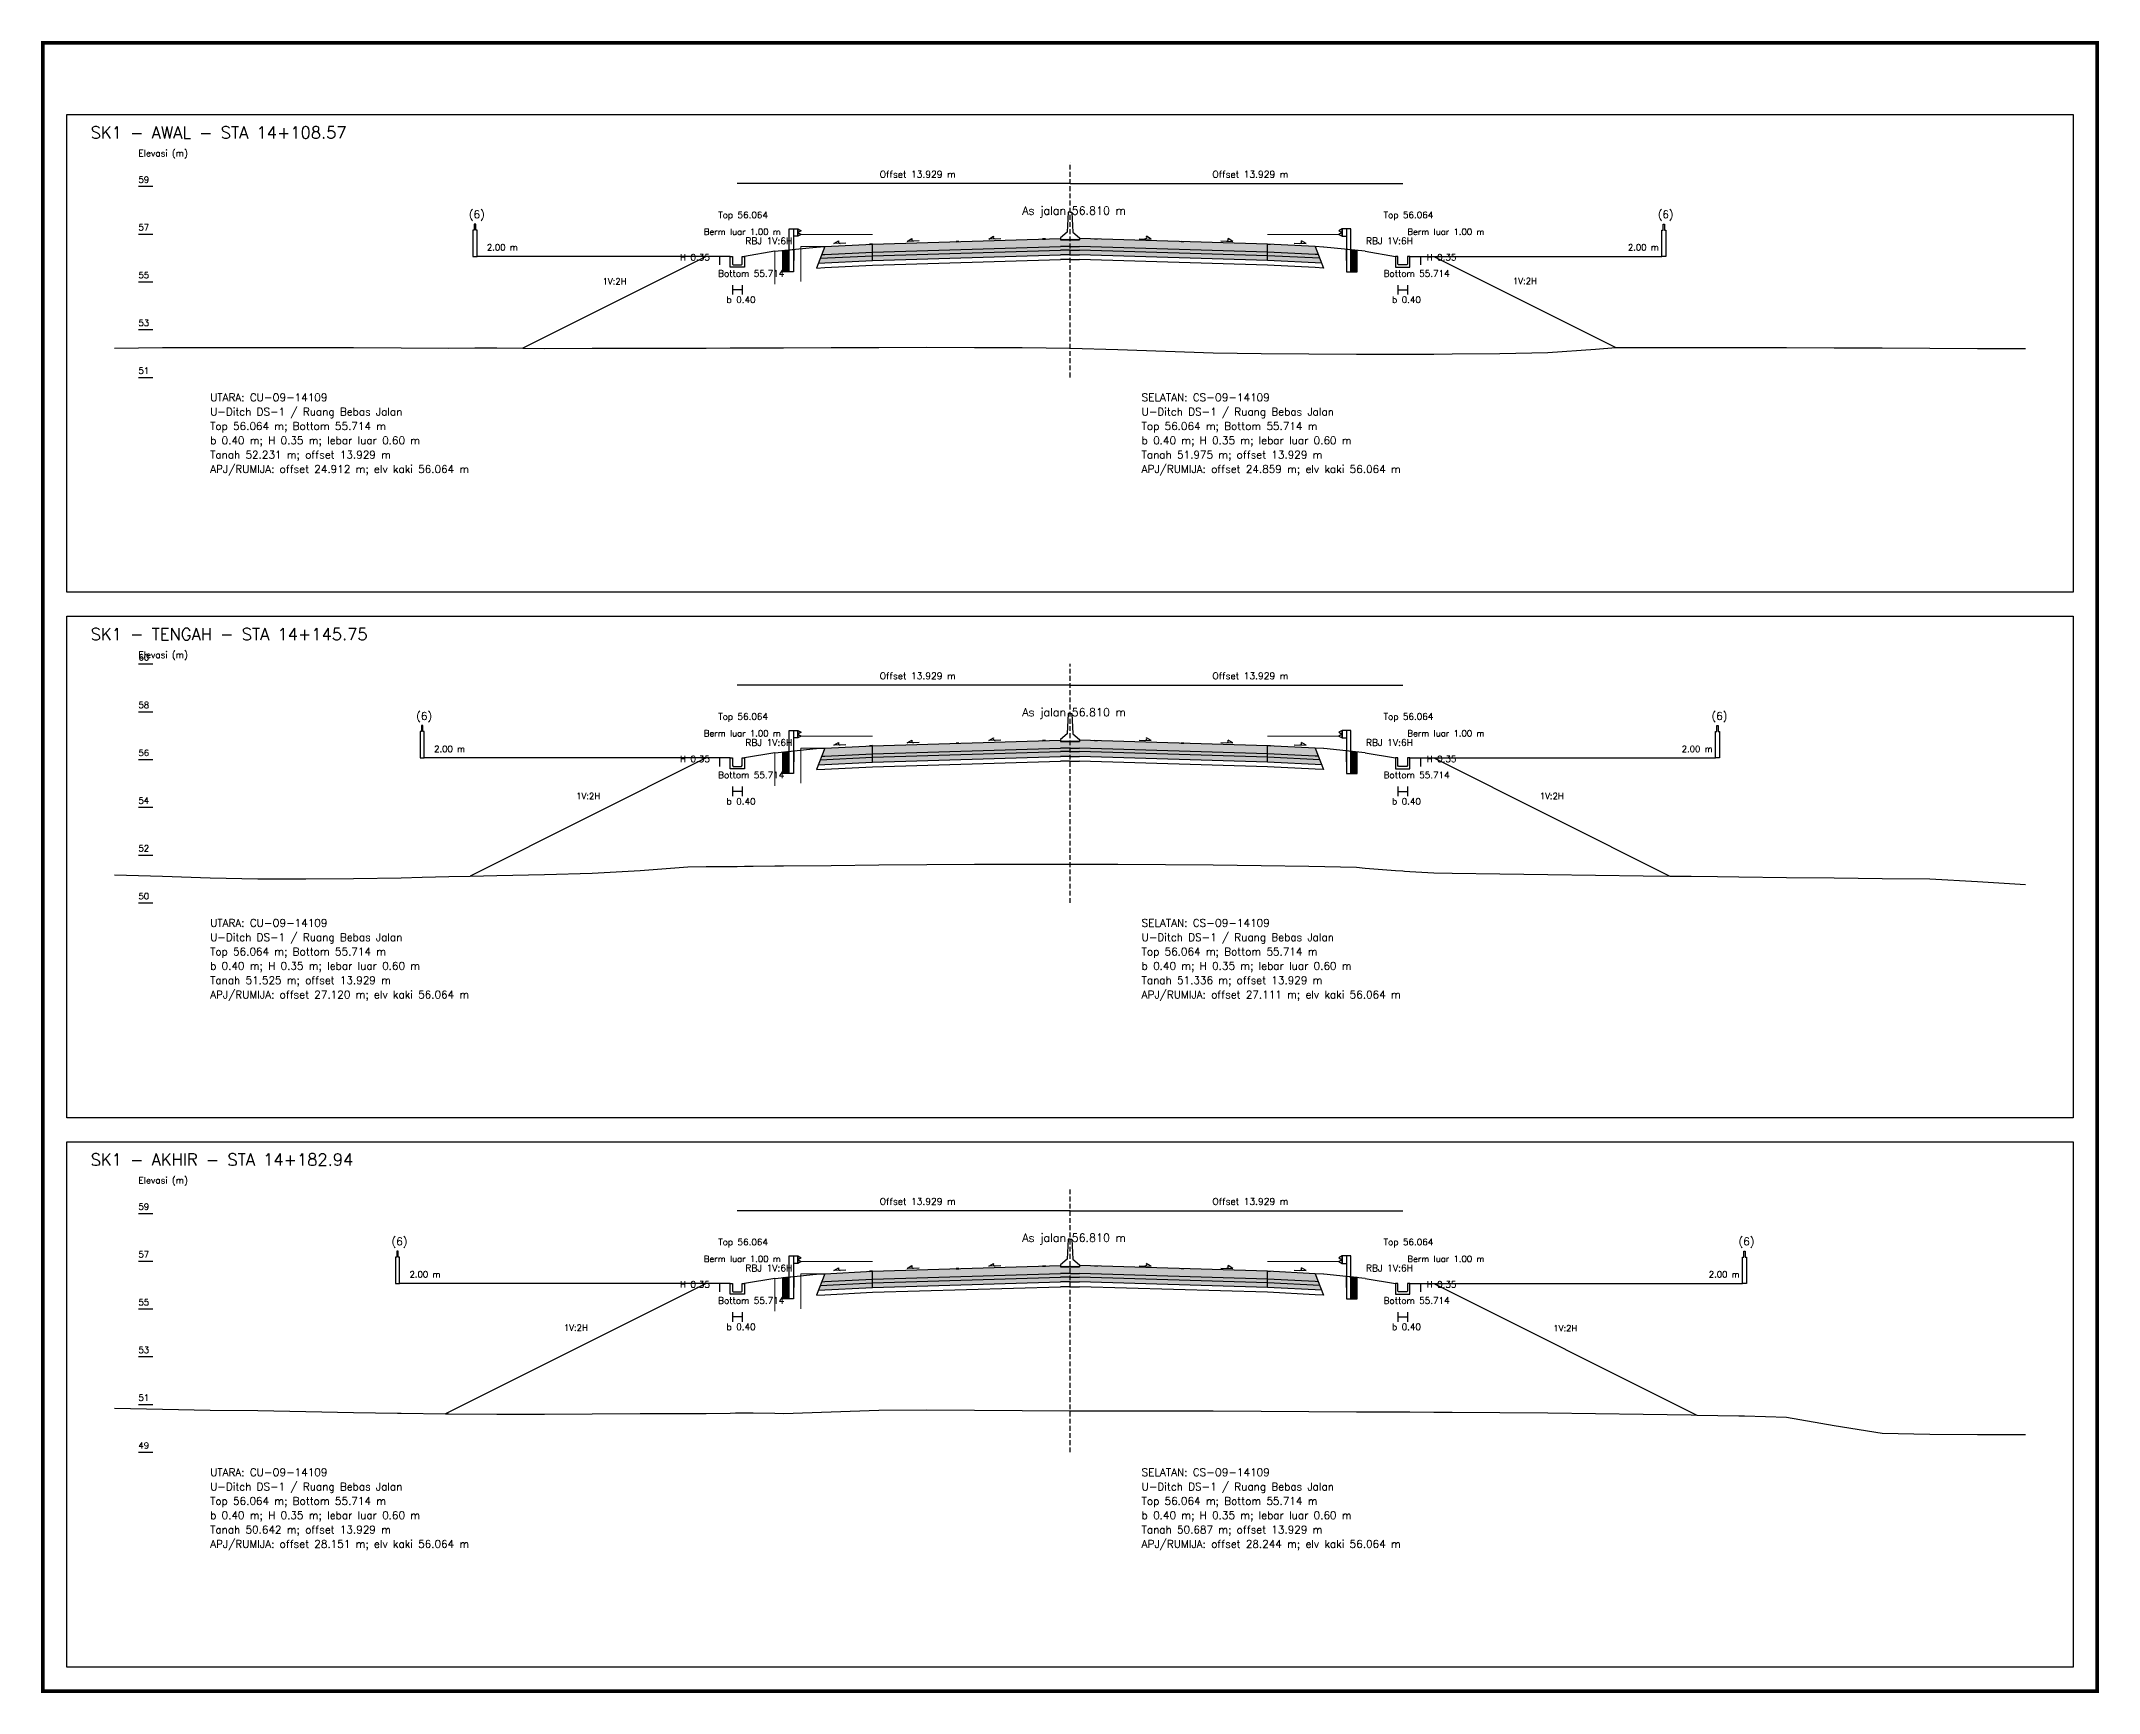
# Model space of a CAD drawing. Header units: metres. Extents: x -24715 to -24517, y 27498 to 30841.
# Drawn here: x -24713.7 to -24627.5, y 28202.2 to 28271.3 of the extents above; entities that cross this region are included whole.
import ezdxf

# ---------------------------------------------------------------- set-up
doc = ezdxf.new("R2010")
doc.units = ezdxf.units.M
doc.linetypes.add('PS_DASH', pattern=[0.3, 0.2, -0.1])
for name, color, linetype, lineweight in [('Dimensi', 230, 'Continuous', 20), ('GRS-ARSIR (HATCH)', 8, 'Continuous', 9), ('Guardrail', 20, 'Continuous', 30), ('HATCH - Beton ramping', 210, 'Continuous', 9), ('HATCH - LFA', 30, 'Continuous', 9), ('HATCH - Pavement', 50, 'Continuous', 9), ('Marka', 20, 'Continuous', 30), ('POT_ALL_GROUP', 2, 'Continuous', 70)]:
    doc.layers.add(name, color=color, linetype=linetype, lineweight=lineweight)
for name, color, linetype in [('POT_ALL_APJ', 2, 'Continuous'), ('POT_ALL_BORDER', 8, 'Continuous'), ('POT_ALL_CHANNEL1', 200, 'Continuous'), ('POT_ALL_DIM', 7, 'Continuous'), ('POT_ALL_GROUND', 1, 'Continuous'), ('POT_ALL_GUIDE', 8, 'Continuous'), ('POT_ALL_ROAD', 4, 'Continuous')]:
    doc.layers.add(name, color=color, linetype=linetype)
doc.styles.get("Standard").update_dxf_attribs({"font": 'simplex.shx'})

# ---------------------------------------------------------------- blocks, each defined once
blk = doc.blocks.new('JALAN_ASLI_TIPIKAL_2OKT_METER')
at = {"layer": 'Guardrail', "lineweight": 9}
h = blk.add_hatch(dxfattribs=at)
h.set_pattern_fill('JIS_LC_20', color=256, scale=0.002)
h.set_pattern_definition([(45, (-29.65569, -21.99233), (-0.02828427, 0.02828427), []), (45, (-29.65489, -21.99233), (-0.02828427, 0.02828427), [])])
h.paths.add_polyline_path([(-12.025, -1.394), (-11.753, -1.394), (-11.753, -0.471), (-12.018, -0.498)])
h = blk.add_hatch(dxfattribs=at)
h.set_pattern_fill('JIS_LC_20', color=256, scale=0.002)
h.set_pattern_definition([(45, (-29.40569, -21.99233), (-0.02828427, 0.02828427), []), (45, (-29.40489, -21.99233), (-0.02828427, 0.02828427), [])])
h.paths.add_polyline_path([(12.018, -0.498), (11.753, -0.471), (11.753, -1.394), (12.025, -1.394)])
at = {"layer": 'HATCH - Beton ramping'}
h = blk.add_hatch(dxfattribs=at)
h.set_pattern_fill('AR-CONC', color=256, scale=0.0005)
h.set_pattern_definition([(50, (-28.949556, -21.99233), (0.09109233, -0.00796954), [0.009525, -0.104775]), (355, (-28.94956, -21.99233), (-0.0176217, 0.09552842), [0.00762, -0.0838203]), (100.45144, (-28.941965, -21.992995), (0.07347062, 0.08755888), [0.008095, -0.08904512]), (46.1842, (-28.94956, -21.96693), (0.13553952, -0.02102116), [0.0142875, -0.1571625]), (96.63556, (-28.93826, -21.96868), (0.11870207, 0.12371306), [0.0121425, -0.1335678]), (351.18415, (-28.94956, -21.96693), (0.11870207, 0.12371306), [0.01143, -0.12572987]), (21, (-28.936856, -21.97328), (0.0758072, -0.0511326), [0.009525, -0.104775]), (326, (-28.93686, -21.97328), (0.03090101, 0.09209398), [0.00762, -0.08382]), (71.45144, (-28.93054, -21.97754), (0.1067082, 0.04096138), [0.008095, -0.08904497]), (37.5, (-28.949556, -21.99233), (0.001544302, 0.04227752), [0, -0.082804, 0, -0.08509, 0, -0.0841375]), (7.5, (-28.949556, -21.99233), (0.03340983, 0.05009029), [0, -0.048514, 0, -0.080899, 0, -0.0320675]), (327.5, (-28.977877, -21.99233), (0.067795298, -0.002864372), [0, -0.03175, 0, -0.09906, 0, -0.131445]), (317.5, (-28.990577, -21.99233), (0.07406459, 0.01271325), [0, -0.041275, 0, -0.065786, 0, -0.093345])])
h.paths.add_polyline_path([(-8.27, -0.566), (-10.401, -0.666), (-10.461, -0.826), (-8.27, -0.716)])
h.paths.add_polyline_path([(-0.4, -0.48), (0, -0.48), (0, -0.33), (-0.4, -0.33), (-8.27, -0.566), (-8.27, -0.716)])
h = blk.add_hatch(dxfattribs=at)
h.set_pattern_fill('AR-CONC', color=256, scale=0.0005)
h.set_pattern_definition([(50, (-28.699556, -21.99233), (0.09109233, -0.00796954), [0.009525, -0.104775]), (355, (-28.69956, -21.99233), (-0.01762171, 0.09552842), [0.00762, -0.0838203]), (100.45144, (-28.691965, -21.992995), (0.07347062, 0.08755888), [0.008095, -0.08904512]), (46.1842, (-28.69956, -21.96693), (0.13553952, -0.02102116), [0.0142875, -0.1571625]), (96.63556, (-28.68826, -21.96868), (0.11870207, 0.12371306), [0.0121425, -0.1335678]), (351.18415, (-28.69956, -21.96693), (0.11870207, 0.12371306), [0.01143, -0.12572987]), (21, (-28.686856, -21.97328), (0.0758072, -0.0511326), [0.009525, -0.104775]), (326, (-28.68686, -21.97328), (0.03090101, 0.09209398), [0.00762, -0.08382]), (71.45144, (-28.68054, -21.97754), (0.10670821, 0.04096138), [0.008095, -0.08904497]), (37.5, (-28.699556, -21.99233), (0.001544302, 0.04227752), [0, -0.082804, 0, -0.08509, 0, -0.0841375]), (7.5, (-28.699556, -21.99233), (0.03340983, 0.050090287), [0, -0.048514, 0, -0.080899, 0, -0.0320675]), (327.5, (-28.727877, -21.99233), (0.067795298, -0.002864372), [0, -0.03175, 0, -0.09906, 0, -0.131445]), (317.5, (-28.740577, -21.99233), (0.07406459, 0.012713246), [0, -0.041275, 0, -0.065786, 0, -0.093345])])
h.paths.add_polyline_path([(8.27, -0.566), (10.401, -0.666), (10.461, -0.826), (8.27, -0.716)])
h.paths.add_polyline_path([(0.4, -0.48), (0, -0.48), (0, -0.33), (0.4, -0.33), (8.27, -0.566), (8.27, -0.716)])
at = {"layer": 'HATCH - LFA'}
h = blk.add_hatch(dxfattribs=at)
h.set_pattern_fill('GRAVEL', color=256, scale=0.0075)
h.set_pattern_definition([(228.012788, (-28.812396, -21.801831), (-1.524, -1.7145), [0.0256291, -2.5372863]), (184.96974, (-28.829541, -21.820881), (2.2859999991, 0.1905000109), [0.04398035, -4.3540537]), (132.510447, (-28.873356, -21.824691), (1.9050000008, -2.0954999993), [0.0310111, -3.0701042]), (267.27369, (-28.947651, -21.872316), (0.1905000004, 3.81), [0.0400503, -3.9649828]), (292.833654, (-28.949556, -21.912321), (-0.9525, 2.286), [0.0392725, -3.8879856]), (357.27369, (-28.934316, -21.948516), (-3.81, 0.1905000004), [0.0400503, -3.9649828]), (37.69424, (-28.894311, -21.950421), (-2.4764999999, -1.9050000001), [0.0529645, -5.24348365]), (72.255328, (-28.852401, -21.918036), (1.3335000004, 4.1909999999), [0.050004, -4.95039425]), (121.429566, (-28.837161, -21.870411), (-1.5240000002, 2.4764999999), [0.040186, -3.9784159]), (175.23636, (-28.858116, -21.836121), (2.0955, -0.1905), [0.0458785, -2.2480453]), (222.397438, (-28.903836, -21.832311), (-2.2859999999, -2.0955000001), [0.05933084, -5.8737579]), (138.814075, (-28.759056, -21.874221), (-1.3335, 1.143), [0.0202503, -2.0047924]), (171.469234, (-28.774296, -21.860886), (2.4765, -0.3809999996), [0.03852615, -3.8140979]), (225, (-28.8124, -21.85517), (0, -0.1905), [0.0269407, -0.242467]), (203.19859, (-28.82573, -21.832311), (0.9525, 0.381), [0.0145081, -1.4362967]), (291.80141, (-28.839066, -21.838026), (-0.1905, 0.5715), [0.0205174, -1.0053565]), (30.96376, (-28.831446, -21.857076), (0.5715, 0.381), [0.033324, -1.0774724]), (161.56505, (-28.80287, -21.83993), (0.381, -0.1905), [0.0240965, -0.5783174]), (16.38954, (-28.949556, -21.838026), (1.905, 0.5715), [0.0337566, -3.341912]), (70.346176, (-28.917171, -21.828501), (-0.762, -2.0955), [0.0283199, -2.8036662]), (293.19859, (-28.80287, -21.801831), (-0.381, 0.9525), [0.029016, -1.4217888]), (343.61046, (-28.791441, -21.828501), (-1.905, 0.5715), [0.0337566, -3.341912]), (339.443955, (-28.949556, -21.956136), (-0.9525, 0.381), [0.0325526, -1.5950801]), (294.77514, (-28.919076, -21.967566), (-0.952500001, 2.0954999995), [0.0272754, -2.7002695]), (66.80141, (-28.800966, -21.992331), (0.381, 0.9525), [0.029016, -1.4217888]), (17.354025, (-28.789536, -21.965661), (-2.4765, -0.762), [0.0319337, -3.1614282]), (69.443955, (-28.89431, -21.992331), (-0.381, -0.9525), [0.0162763, -1.6113564]), (101.30993, (-28.812396, -21.99233), (-0.1905, 0.762), [0.0097136, -0.9616496]), (165.96376, (-28.8143, -21.982806), (0.5715, -0.1905), [0.0392725, -0.7461791]), (186.009006, (-28.852401, -21.973281), (1.905, 0.1905), [0.036395, -3.6031024]), (303.69007, (-28.831446, -21.87422), (-0.1905, 0.381), [0.0274743, -0.6593832]), (353.157227, (-28.816206, -21.897081), (3.2385, -0.3809999998), [0.0479668, -4.7487007]), (60.945396, (-28.76858, -21.902796), (-0.762, -1.3335), [0.0196131, -1.9417044]), (90, (-28.75906, -21.88565), (-0.1905, 0.1905), [0.01143, -0.17907]), (120.256437, (-28.856211, -21.967566), (0.762, -1.3335), [0.026465, -2.6200456]), (48.012787, (-28.869546, -21.944706), (1.524, 1.7145), [0.0512582, -2.5116572]), (0, (-28.83526, -21.9066), (0.1905, 0.1905), [0.04953, -0.14097]), (325.304846, (-28.785726, -21.906606), (1.9050000007, -1.333499999), [0.0301207, -2.9819488]), (254.0546, (-28.76096, -21.92375), (-0.1905, -0.762), [0.0277372, -1.3591238]), (207.645975, (-28.768581, -21.950421), (-3.6195000001, -1.9049999997), [0.0451609, -4.4709348]), (175.426079, (-28.808586, -21.971376), (-2.4765, 0.1905), [0.0477772, -4.7299385])])
h.paths.add_polyline_path([(-8.27, -0.716), (-10.461, -0.826), (-10.54, -1.03), (-8.27, -0.916)])
h.paths.add_polyline_path([(-0.4, -0.68), (0, -0.68), (0, -0.48), (-0.4, -0.48), (-8.27, -0.716), (-8.27, -0.916)])
h = blk.add_hatch(dxfattribs=at)
h.set_pattern_fill('GRAVEL', color=256, scale=0.0075)
h.set_pattern_definition([(228.012788, (-28.562396, -21.801831), (-1.524, -1.7145), [0.0256291, -2.5372863]), (184.96974, (-28.579541, -21.820881), (2.2859999991, 0.1905000109), [0.04398035, -4.3540537]), (132.510447, (-28.623356, -21.824691), (1.9050000008, -2.0954999993), [0.0310111, -3.0701042]), (267.27369, (-28.697651, -21.872316), (0.1905000004, 3.81), [0.04005034, -3.9649828]), (292.833654, (-28.699556, -21.912321), (-0.9525, 2.286), [0.0392725, -3.8879856]), (357.27369, (-28.684316, -21.948516), (-3.81, 0.1905000004), [0.04005034, -3.9649828]), (37.69424, (-28.644311, -21.950421), (-2.4764999999, -1.9050000001), [0.0529645, -5.24348365]), (72.255328, (-28.602401, -21.918036), (1.3335000004, 4.1909999999), [0.050004, -4.95039425]), (121.429566, (-28.587161, -21.870411), (-1.5240000002, 2.4764999999), [0.040186, -3.9784159]), (175.23636, (-28.608116, -21.836121), (2.0955, -0.1905000003), [0.0458785, -2.2480453]), (222.397438, (-28.653836, -21.832311), (-2.2859999999, -2.0955000001), [0.05933084, -5.87375794]), (138.814075, (-28.509056, -21.874221), (-1.3335, 1.143), [0.02025034, -2.0047924]), (171.469234, (-28.524296, -21.860886), (2.4765, -0.3809999996), [0.03852615, -3.8140979]), (225, (-28.5624, -21.85517), (0, -0.1905), [0.0269407, -0.242467]), (203.19859, (-28.57573, -21.832311), (0.9525, 0.381), [0.0145081, -1.4362967]), (291.80141, (-28.589066, -21.838026), (-0.1905, 0.5715), [0.0205174, -1.0053565]), (30.96376, (-28.581446, -21.857076), (0.5715, 0.381), [0.033324, -1.0774724]), (161.56505, (-28.55287, -21.83993), (0.381, -0.1905), [0.0240965, -0.57831736]), (16.38954, (-28.699556, -21.838026), (1.905, 0.5715), [0.0337566, -3.341912]), (70.346176, (-28.667171, -21.828501), (-0.762, -2.0955), [0.0283199, -2.8036662]), (293.19859, (-28.55287, -21.801831), (-0.381, 0.9525), [0.029016, -1.4217888]), (343.61046, (-28.541441, -21.828501), (-1.905, 0.5714999999), [0.0337566, -3.341912]), (339.443955, (-28.699556, -21.956136), (-0.9525, 0.381), [0.03255264, -1.5950801]), (294.77514, (-28.669076, -21.967566), (-0.952500001, 2.0954999995), [0.0272754, -2.7002695]), (66.80141, (-28.550966, -21.992331), (0.381, 0.9525), [0.029016, -1.4217888]), (17.354025, (-28.539536, -21.965661), (-2.4765, -0.7620000002), [0.0319337, -3.1614282]), (69.443955, (-28.64431, -21.992331), (-0.381, -0.9525), [0.0162763, -1.6113564]), (101.30993, (-28.562396, -21.99233), (-0.1905, 0.762), [0.0097136, -0.9616496]), (165.96376, (-28.5643, -21.982806), (0.5715, -0.1905), [0.0392725, -0.7461791]), (186.009006, (-28.602401, -21.973281), (1.905, 0.1905), [0.036395, -3.6031024]), (303.69007, (-28.581446, -21.87422), (-0.1905, 0.381), [0.0274743, -0.6593832]), (353.157227, (-28.566206, -21.897081), (3.2385, -0.3809999998), [0.04796676, -4.7487007]), (60.945396, (-28.51858, -21.902796), (-0.762, -1.3335), [0.0196131, -1.9417044]), (90, (-28.50906, -21.88565), (-0.1905, 0.1905), [0.01143, -0.17907]), (120.256437, (-28.606211, -21.967566), (0.762, -1.3335), [0.026465, -2.62004556]), (48.012787, (-28.619546, -21.944706), (1.524, 1.7145), [0.0512582, -2.5116572]), (0, (-28.58526, -21.9066), (0.1905, 0.1905), [0.04953, -0.14097]), (325.304846, (-28.535726, -21.906606), (1.9050000007, -1.333499999), [0.0301207, -2.98194875]), (254.054604, (-28.51096, -21.92375), (-0.1905, -0.762), [0.0277372, -1.35912375]), (207.645975, (-28.518581, -21.950421), (-3.6195000001, -1.9049999997), [0.0451609, -4.4709348]), (175.426079, (-28.558586, -21.971376), (-2.4765, 0.1905), [0.0477772, -4.7299385])])
h.paths.add_polyline_path([(8.27, -0.716), (10.461, -0.826), (10.54, -1.03), (8.27, -0.916)])
h.paths.add_polyline_path([(0.4, -0.68), (0, -0.68), (0, -0.48), (0.4, -0.48), (8.27, -0.716), (8.27, -0.916)])
at = {"layer": 'HATCH - Pavement'}
h = blk.add_hatch(dxfattribs=at)
h.set_pattern_fill('AR-CONC', color=256, scale=0.001)
h.set_pattern_definition([(50, (-89.43046, -52.62889), (0.18218467, -0.01593909), [0.01905, -0.20955]), (355, (-89.43046, -52.6289), (-0.03524342, 0.19105685), [0.01524, -0.1676406]), (100.45144, (-89.41528, -52.63022), (0.14694125, 0.17511775), [0.01619, -0.17809024]), (46.1842, (-89.43046, -52.5781), (0.27107904, -0.04204233), [0.028575, -0.314325]), (96.63556, (-89.40787, -52.5816), (0.23740413, 0.2474261), [0.024285, -0.2671356]), (351.18415, (-89.43046, -52.5781), (0.2374041, 0.2474261), [0.02286, -0.2514597]), (21, (-89.40506, -52.59079), (0.1516144, -0.1022652), [0.01905, -0.20955]), (326, (-89.40506, -52.5908), (0.06180203, 0.18418797), [0.01524, -0.16764]), (71.45144, (-89.39243, -52.59931), (0.21341642, 0.08192277), [0.01619, -0.17808994]), (37.5, (-89.43046, -52.62889), (0.003088603, 0.08455504), [0, -0.165608, 0, -0.17018, 0, -0.168275]), (7.5, (-89.43046, -52.62889), (0.06681966, 0.100180575), [0, -0.097028, 0, -0.161798, 0, -0.064135]), (327.5, (-89.4871, -52.62889), (0.135590595, -0.005728744), [0, -0.0635, 0, -0.19812, 0, -0.26289]), (317.5, (-89.5125, -52.62889), (0.14812918, 0.02542649), [0, -0.08255, 0, -0.131572, 0, -0.18669])])
h.paths.add_polyline_path([(-8.27, -0.236), (-10.27, -0.336), (-10.401, -0.673), (-10.27, -0.666), (-8.27, -0.566)])
h.paths.add_polyline_path([(-0.4, -0.33), (0, -0.33), (0, 0), (-0.4, 0), (-8.27, -0.236), (-8.27, -0.566)])
h = blk.add_hatch(dxfattribs=at)
h.set_pattern_fill('AR-CONC', color=256, scale=0.001)
h.set_pattern_definition([(50, (-89.18046, -52.62889), (0.18218467, -0.01593909), [0.01905, -0.20955]), (355, (-89.18046, -52.6289), (-0.03524342, 0.19105685), [0.01524, -0.16764058]), (100.45144, (-89.16528, -52.63022), (0.14694125, 0.17511775), [0.01619, -0.17809024]), (46.1842, (-89.18046, -52.5781), (0.27107904, -0.04204233), [0.028575, -0.314325]), (96.63556, (-89.15787, -52.5816), (0.23740413, 0.2474261), [0.024285, -0.2671356]), (351.18415, (-89.18046, -52.5781), (0.2374041, 0.2474261), [0.02286, -0.2514597]), (21, (-89.15506, -52.59079), (0.1516144, -0.1022652), [0.01905, -0.20955]), (326, (-89.15506, -52.5908), (0.06180203, 0.18418797), [0.01524, -0.16764]), (71.45144, (-89.14243, -52.59931), (0.21341642, 0.08192277), [0.01619, -0.17808994]), (37.5, (-89.18046, -52.62889), (0.003088603, 0.08455504), [0, -0.165608, 0, -0.17018, 0, -0.168275]), (7.5, (-89.18046, -52.62889), (0.06681966, 0.100180575), [0, -0.097028, 0, -0.161798, 0, -0.064135]), (327.5, (-89.2371, -52.62889), (0.135590595, -0.005728744), [0, -0.0635, 0, -0.19812, 0, -0.26289]), (317.5, (-89.2625, -52.62889), (0.14812918, 0.02542649), [0, -0.08255, 0, -0.131572, 0, -0.18669])])
h.paths.add_polyline_path([(8.27, -0.236), (10.27, -0.336), (10.401, -0.673), (10.27, -0.666), (8.27, -0.566)])
h.paths.add_polyline_path([(0.4, -0.33), (0, -0.33), (0, 0), (0.4, 0), (8.27, -0.236), (8.27, -0.566)])
at = {"layer": 'Marka'}
h = blk.add_hatch(color=256, dxfattribs=at)
h.dxf.hatch_style = 1
h.paths.add_polyline_path([(-8.27, -0.23), (-8.39, -0.236), (-8.39, -0.242), (-8.27, -0.236)])
h.paths.add_polyline_path([(-4.65, -0.122), (-4.77, -0.125), (-4.77, -0.131), (-4.65, -0.128)])
h.paths.add_polyline_path([(-1.03, -0.019), (-1.03, -0.013), (-1.15, -0.017), (-1.15, -0.023)])
h = blk.add_hatch(color=256, dxfattribs=at)
h.dxf.hatch_style = 1
h.paths.add_polyline_path([(8.27, -0.23), (8.39, -0.236), (8.39, -0.242), (8.27, -0.236)])
h.paths.add_polyline_path([(4.65, -0.122), (4.77, -0.125), (4.77, -0.131), (4.65, -0.128)])
h.paths.add_polyline_path([(1.03, -0.019), (1.03, -0.013), (1.15, -0.017), (1.15, -0.023)])
for p, q in [((-8.27, -0.236), (-0.4, 0)), ((8.27, -0.236), (0.4, 0)), ((-12.353, -0.533), (-10.622, -0.354)), ((-10.27, -0.336), (-10.62, -1.234)), ((-10.62, -0.354), (-10.27, -0.336)), ((-10.461, -0.826), (-8.27, -0.716)), ((-10.401, -0.673), (-10.27, -0.666)), ((-10.27, -0.336), (-8.27, -0.236)), ((-10.27, -0.666), (-8.27, -0.566)), ((-8.27, -0.916), (-8.27, -0.236)), ((-8.27, -0.566), (-0.4, -0.33)), ((-8.27, -0.716), (-0.4, -0.48)), ((-8.27, -0.916), (-0.4, -0.68)), ((0, -0.05), (-0.4, -0.05)), ((0, -0.33), (-0.4, -0.33)), ((0, -0.48), (-0.4, -0.48)), ((0, -0.68), (-0.4, -0.68)), ((0, -0.05), (0.4, -0.05)), ((0, -0.33), (0.4, -0.33)), ((0, -0.48), (0.4, -0.48)), ((0, -0.68), (0.4, -0.68)), ((8.27, -0.566), (0.4, -0.33)), ((8.27, -0.716), (0.4, -0.48)), ((8.27, -0.916), (0.4, -0.68)), ((8.27, -0.916), (8.27, -0.236)), ((10.27, -0.336), (8.27, -0.236)), ((10.27, -0.666), (8.27, -0.566)), ((10.461, -0.826), (8.27, -0.716)), ((10.27, -0.336), (10.62, -1.234)), ((10.62, -0.354), (10.27, -0.336)), ((10.401, -0.673), (10.27, -0.666)), ((12.353, -0.533), (10.622, -0.354)), ((-10.62, -1.234), (-10.27, -1.216)), ((-10.54, -1.03), (-8.27, -0.916)), ((-10.27, -1.216), (-8.27, -1.116)), ((-8.27, -1.116), (-0.4, -0.88)), ((0, -0.88), (-0.4, -0.88)), ((0, -0.88), (0.4, -0.88)), ((8.27, -1.116), (0.4, -0.88)), ((10.54, -1.03), (8.27, -0.916)), ((10.27, -1.216), (8.27, -1.116)), ((10.62, -1.234), (10.27, -1.216))]:
    blk.add_line(p, q)
for points in [[(0, 1.11), (-0.075, 1.11), (-0.125, 0.27), (-0.4, 0.03), (-0.4, -0.05), (0, -0.05)], [(0, 1.11), (0.075, 1.11), (0.125, 0.27), (0.4, 0.03), (0.4, -0.05), (0, -0.05)], [(-6.818, -0.116), (-6.616, 0)], [(-3.401, -0.02), (-3.199, 0.096)], [(3.401, -0.02), (3.199, 0.096)], [(6.818, -0.116), (6.616, 0)], [(-9.887, -0.208), (-9.686, -0.092)], [(-9.387, -0.193), (-9.887, -0.208)], [(-6.318, -0.101), (-6.818, -0.116)], [(-2.901, -0.005), (-3.401, -0.02)], [(2.901, -0.005), (3.401, -0.02)], [(6.318, -0.101), (6.818, -0.116)], [(9.387, -0.193), (9.887, -0.208)], [(9.887, -0.208), (9.686, -0.092)]]:
    blk.add_lwpolyline(points)
for centre, start, end in [((-6.556, -0.037), 148.28164, 271.71836), ((-3.139, 0.059), 148.28164, 271.71836), ((3.139, 0.059), 268.28164, 31.71836), ((6.556, -0.037), 268.28164, 31.71836), ((-9.625, -0.129), 148.28164, 271.71836), ((9.625, -0.129), 268.28164, 31.71836)]:
    blk.add_arc(centre, 0.0711, start, end)
at = {"layer": 'Dimensi'}
for p, q in [((-8.27, 0.168), (-11.27, 0.168)), ((8.27, 0.168), (11.27, 0.168))]:
    blk.add_line(p, q, dxfattribs=at)
at = {"layer": 'GRS-ARSIR (HATCH)'}
for p, q in [((-12.353, -0.533), (-12.353, -1.909)), ((-11.27, -0.336), (-11.27, -1.803)), ((-10.27, -0.336), (-11.27, -0.336))]:
    blk.add_line(p, q, dxfattribs=at)
at = {"layer": 'Guardrail'}
for points in [[(-11.753, -1.394), (-11.753, 0.406), (-11.575, 0.406), (-11.575, -1.394), (-11.753, -1.394)], [(-11.575, 0.406), (-11.397, 0.406), (-11.397, 0.094), (-11.575, 0.094)], [(-11.397, 0.25), (-11.397, 0.406), (-11.262, 0.328), (-11.397, 0.25)], [(-11.397, 0.094), (-11.397, 0.25), (-11.262, 0.172), (-11.397, 0.094)], [(11.397, 0.25), (11.397, 0.406), (11.262, 0.328), (11.397, 0.25)], [(11.397, 0.094), (11.397, 0.25), (11.262, 0.172), (11.397, 0.094)], [(11.575, 0.406), (11.397, 0.406), (11.397, 0.094), (11.575, 0.094)], [(11.753, -1.394), (11.753, 0.406), (11.575, 0.406), (11.575, -1.394), (11.753, -1.394)], [(-11.575, -1.394), (-12.025, -1.394), (-12.018, -0.498), (-11.568, -0.453), (-11.575, -1.394)], [(11.575, -1.394), (12.025, -1.394), (12.018, -0.498), (11.568, -0.453), (11.575, -1.394)]]:
    blk.add_lwpolyline(points, dxfattribs=at)
at = {"layer": 'Marka'}
for points in [[(-8.39, -0.242), (-8.27, -0.236), (-8.27, -0.23), (-8.39, -0.236), (-8.39, -0.242)], [(8.39, -0.242), (8.27, -0.236), (8.27, -0.23), (8.39, -0.236), (8.39, -0.242)]]:
    blk.add_lwpolyline(points, dxfattribs=at)
for points in [[(-4.65, -0.122), (-4.77, -0.125), (-4.77, -0.131), (-4.65, -0.128)], [(-1.03, -0.013), (-1.15, -0.017), (-1.15, -0.023), (-1.03, -0.019)], [(1.03, -0.013), (1.15, -0.017), (1.15, -0.023), (1.03, -0.019)], [(4.65, -0.122), (4.77, -0.125), (4.77, -0.131), (4.65, -0.128)]]:
    blk.add_lwpolyline(points, close=True, dxfattribs=at)

msp = doc.modelspace()

# ---------------------------------------------------------------- linework, layer by layer
at = {"layer": 'POT_ALL_APJ', "linetype": 'Continuous'}
for points in [[(-24695.58274, 28263.43228), (-24695.58274, 28262.32787), (-24695.41274, 28262.32787), (-24695.41274, 28263.43228), (-24695.46774, 28263.43228), (-24695.46774, 28263.68228), (-24695.49774, 28263.68228), (-24695.52774, 28263.68228), (-24695.52774, 28263.43228), (-24695.58274, 28263.43228)], [(-24645.6415, 28263.43228), (-24645.6415, 28262.32787), (-24645.8115, 28262.32787), (-24645.8115, 28263.43228), (-24645.7565, 28263.43228), (-24645.7565, 28263.68228), (-24645.7265, 28263.68228), (-24645.6965, 28263.68228), (-24645.6965, 28263.43228), (-24645.6415, 28263.43228)], [(-24685.81476, 28262.32787), (-24695.41274, 28262.32787)], [(-24655.357, 28262.32787), (-24645.8115, 28262.32787)], [(-24697.79099, 28242.43228), (-24697.79099, 28241.32787), (-24697.62099, 28241.32787), (-24697.62099, 28242.43228), (-24697.67599, 28242.43228), (-24697.67599, 28242.68228), (-24697.70599, 28242.68228), (-24697.73599, 28242.68228), (-24697.73599, 28242.43228), (-24697.79099, 28242.43228)], [(-24643.38955, 28242.43228), (-24643.38955, 28241.32787), (-24643.55955, 28241.32787), (-24643.55955, 28242.43228), (-24643.50455, 28242.43228), (-24643.50455, 28242.68228), (-24643.47455, 28242.68228), (-24643.44455, 28242.68228), (-24643.44455, 28242.43228), (-24643.38955, 28242.43228)], [(-24685.81476, 28241.32787), (-24697.62099, 28241.32787)], [(-24655.357, 28241.32787), (-24643.55955, 28241.32787)], [(-24698.822, 28220.43228), (-24698.822, 28219.32787), (-24698.652, 28219.32787), (-24698.652, 28220.43228), (-24698.707, 28220.43228), (-24698.707, 28220.68228), (-24698.737, 28220.68228), (-24698.767, 28220.68228), (-24698.767, 28220.43228), (-24698.822, 28220.43228)], [(-24642.25723, 28220.43228), (-24642.25723, 28219.32787), (-24642.42723, 28219.32787), (-24642.42723, 28220.43228), (-24642.37223, 28220.43228), (-24642.37223, 28220.68228), (-24642.34223, 28220.68228), (-24642.31223, 28220.68228), (-24642.31223, 28220.43228), (-24642.25723, 28220.43228)], [(-24685.81476, 28219.32787), (-24698.652, 28219.32787)], [(-24655.357, 28219.32787), (-24642.42723, 28219.32787)]]:
    msp.add_lwpolyline(points, dxfattribs=at)
at = {"layer": 'POT_ALL_BORDER', "linetype": 'Continuous'}
for points in [[(-24712.58588, 28268.26387), (-24628.58588, 28268.26387), (-24628.58588, 28248.26387), (-24712.58588, 28248.26387), (-24712.58588, 28268.26387)], [(-24712.58588, 28247.26387), (-24628.58588, 28247.26387), (-24628.58588, 28226.26387), (-24712.58588, 28226.26387), (-24712.58588, 28247.26387)], [(-24712.58588, 28225.26387), (-24628.58588, 28225.26387), (-24628.58588, 28203.26387), (-24712.58588, 28203.26387), (-24712.58588, 28225.26387)]]:
    msp.add_lwpolyline(points, dxfattribs=at)
at = {"layer": 'POT_ALL_CHANNEL1', "linetype": 'Continuous'}
for points in [[(-24684.31476, 28262.32787), (-24684.21476, 28262.32787), (-24684.21476, 28261.87787), (-24684.81476, 28261.87787), (-24684.81476, 28262.32787), (-24684.71476, 28262.32787), (-24684.71476, 28262.00787), (-24684.68476, 28261.97787), (-24684.34476, 28261.97787), (-24684.31476, 28262.00787), (-24684.31476, 28262.32787)], [(-24656.857, 28262.32787), (-24656.957, 28262.32787), (-24656.957, 28261.87787), (-24656.357, 28261.87787), (-24656.357, 28262.32787), (-24656.457, 28262.32787), (-24656.457, 28262.00787), (-24656.487, 28261.97787), (-24656.827, 28261.97787), (-24656.857, 28262.00787), (-24656.857, 28262.32787)], [(-24684.31476, 28241.32787), (-24684.21476, 28241.32787), (-24684.21476, 28240.87787), (-24684.81476, 28240.87787), (-24684.81476, 28241.32787), (-24684.71476, 28241.32787), (-24684.71476, 28241.00787), (-24684.68476, 28240.97787), (-24684.34476, 28240.97787), (-24684.31476, 28241.00787), (-24684.31476, 28241.32787)], [(-24656.857, 28241.32787), (-24656.957, 28241.32787), (-24656.957, 28240.87787), (-24656.357, 28240.87787), (-24656.357, 28241.32787), (-24656.457, 28241.32787), (-24656.457, 28241.00787), (-24656.487, 28240.97787), (-24656.827, 28240.97787), (-24656.857, 28241.00787), (-24656.857, 28241.32787)], [(-24684.31476, 28219.32787), (-24684.21476, 28219.32787), (-24684.21476, 28218.87787), (-24684.81476, 28218.87787), (-24684.81476, 28219.32787), (-24684.71476, 28219.32787), (-24684.71476, 28219.00787), (-24684.68476, 28218.97787), (-24684.34476, 28218.97787), (-24684.31476, 28219.00787), (-24684.31476, 28219.32787)], [(-24656.857, 28219.32787), (-24656.957, 28219.32787), (-24656.957, 28218.87787), (-24656.357, 28218.87787), (-24656.357, 28219.32787), (-24656.457, 28219.32787), (-24656.457, 28219.00787), (-24656.487, 28218.97787), (-24656.827, 28218.97787), (-24656.857, 28219.00787), (-24656.857, 28219.32787)]]:
    msp.add_lwpolyline(points, dxfattribs=at)
at = {"layer": 'POT_ALL_DIM', "linetype": 'Continuous'}
for points in [[(-24670.58588, 28265.37387), (-24684.51476, 28265.37387)], [(-24670.58588, 28265.37387), (-24656.657, 28265.37387)], [(-24685.26476, 28262.32787), (-24685.26476, 28261.97787)], [(-24655.907, 28262.32787), (-24655.907, 28261.97787)], [(-24684.71476, 28261.12787), (-24684.71476, 28260.72787)], [(-24684.31476, 28260.92787), (-24684.71476, 28260.92787)], [(-24684.31476, 28261.12787), (-24684.31476, 28260.72787)], [(-24656.857, 28261.12787), (-24656.857, 28260.72787)], [(-24656.857, 28260.92787), (-24656.457, 28260.92787)], [(-24656.457, 28261.12787), (-24656.457, 28260.72787)], [(-24670.58588, 28244.37387), (-24684.51476, 28244.37387)], [(-24670.58588, 28244.37387), (-24656.657, 28244.37387)], [(-24685.26476, 28241.32787), (-24685.26476, 28240.97787)], [(-24655.907, 28241.32787), (-24655.907, 28240.97787)], [(-24684.71476, 28240.12787), (-24684.71476, 28239.72787)], [(-24684.31476, 28240.12787), (-24684.31476, 28239.72787)], [(-24656.857, 28240.12787), (-24656.857, 28239.72787)], [(-24656.457, 28240.12787), (-24656.457, 28239.72787)], [(-24684.31476, 28239.92787), (-24684.71476, 28239.92787)], [(-24656.857, 28239.92787), (-24656.457, 28239.92787)], [(-24670.58588, 28222.37387), (-24684.51476, 28222.37387)], [(-24670.58588, 28222.37387), (-24656.657, 28222.37387)], [(-24685.26476, 28219.32787), (-24685.26476, 28218.97787)], [(-24655.907, 28219.32787), (-24655.907, 28218.97787)], [(-24684.71476, 28218.12787), (-24684.71476, 28217.72787)], [(-24684.31476, 28217.92787), (-24684.71476, 28217.92787)], [(-24684.31476, 28218.12787), (-24684.31476, 28217.72787)], [(-24656.857, 28218.12787), (-24656.857, 28217.72787)], [(-24656.857, 28217.92787), (-24656.457, 28217.92787)], [(-24656.457, 28218.12787), (-24656.457, 28217.72787)]]:
    msp.add_lwpolyline(points, dxfattribs=at)
at = {"layer": 'POT_ALL_GROUND', "linetype": 'Continuous'}
for points in [[(-24710.58588, 28258.48133), (-24708.58588, 28258.51628), (-24706.58588, 28258.51717), (-24704.58588, 28258.51604), (-24702.58588, 28258.51491), (-24700.58588, 28258.5127), (-24698.58588, 28258.49915), (-24696.58588, 28258.48561), (-24695.49774, 28258.49829), (-24694.58588, 28258.4976), (-24693.49774, 28258.48641), (-24692.58588, 28258.47703), (-24690.58588, 28258.48487), (-24688.58588, 28258.47856), (-24686.58588, 28258.48054), (-24685.81476, 28258.48583), (-24684.81476, 28258.49269), (-24684.58588, 28258.49426), (-24684.51476, 28258.49475), (-24684.21476, 28258.49681), (-24683.85579, 28258.49927), (-24682.93915, 28258.50483), (-24682.58588, 28258.5059), (-24680.58588, 28258.51193), (-24678.58588, 28258.51864), (-24676.58588, 28258.52186), (-24674.58588, 28258.5198), (-24672.58588, 28258.51593), (-24670.58588, 28258.48589), (-24668.58588, 28258.42982), (-24666.58588, 28258.36232), (-24664.58588, 28258.29482), (-24662.58588, 28258.25727), (-24660.58588, 28258.24508), (-24658.58588, 28258.23787), (-24658.2326, 28258.23812), (-24657.31596, 28258.23878), (-24656.957, 28258.23904), (-24656.657, 28258.23925), (-24656.58588, 28258.2393), (-24656.357, 28258.23947), (-24655.357, 28258.24059), (-24654.58588, 28258.24501), (-24652.58588, 28258.25649), (-24650.58588, 28258.30237), (-24648.58588, 28258.44947), (-24647.7265, 28258.51268), (-24646.58588, 28258.51445), (-24645.7265, 28258.51459), (-24644.58588, 28258.51483), (-24642.58588, 28258.51439), (-24640.58588, 28258.51125), (-24638.58588, 28258.49854), (-24636.58588, 28258.49652), (-24634.58588, 28258.48695), (-24632.58588, 28258.47739), (-24630.58588, 28258.46876)], [(-24710.58588, 28236.4426), (-24708.58588, 28236.37386), (-24706.58588, 28236.30513), (-24704.58588, 28236.26341), (-24702.58588, 28236.26297), (-24700.58588, 28236.28085), (-24698.58588, 28236.31658), (-24697.70599, 28236.33664), (-24696.58588, 28236.36219), (-24695.70599, 28236.38225), (-24694.58588, 28236.40779), (-24692.58588, 28236.4534), (-24690.58588, 28236.49901), (-24688.58588, 28236.61978), (-24686.58588, 28236.7667), (-24685.81476, 28236.7792), (-24684.81476, 28236.78513), (-24684.58588, 28236.78793), (-24684.51476, 28236.7888), (-24684.21476, 28236.79247), (-24683.85579, 28236.79686), (-24682.93915, 28236.80807), (-24682.58588, 28236.81239), (-24680.58588, 28236.8331), (-24678.58588, 28236.85348), (-24676.58588, 28236.86823), (-24674.58588, 28236.87708), (-24672.58588, 28236.88532), (-24670.58588, 28236.88783), (-24668.58588, 28236.88591), (-24666.58588, 28236.86815), (-24664.58588, 28236.84926), (-24662.58588, 28236.83013), (-24660.58588, 28236.79891), (-24658.58588, 28236.75578), (-24658.2326, 28236.71289), (-24657.31596, 28236.64217), (-24656.957, 28236.61924), (-24656.657, 28236.60008), (-24656.58588, 28236.59554), (-24656.357, 28236.58092), (-24655.357, 28236.51705), (-24654.58588, 28236.50207), (-24652.58588, 28236.47318), (-24650.58588, 28236.44733), (-24648.58588, 28236.42361), (-24646.58588, 28236.39988), (-24645.47455, 28236.38664), (-24644.58588, 28236.37596), (-24643.47455, 28236.3626), (-24642.58588, 28236.35192), (-24640.58588, 28236.3311), (-24638.58588, 28236.31007), (-24636.58588, 28236.28828), (-24634.58588, 28236.2665), (-24632.58588, 28236.15249), (-24630.58588, 28236.02847)], [(-24710.58588, 28214.10098), (-24708.58588, 28214.05989), (-24706.58588, 28214.0188), (-24704.58588, 28214.00683), (-24702.58588, 28213.97247), (-24700.58588, 28213.93134), (-24698.737, 28213.89773), (-24698.58588, 28213.89538), (-24696.737, 28213.86672), (-24696.58588, 28213.86438), (-24694.58588, 28213.85843), (-24692.58588, 28213.85795), (-24690.58588, 28213.86607), (-24688.58588, 28213.87705), (-24686.58588, 28213.8777), (-24685.81476, 28213.88191), (-24684.81476, 28213.9007), (-24684.58588, 28213.905), (-24684.51476, 28213.90634), (-24684.21476, 28213.91198), (-24683.85579, 28213.90742), (-24682.93915, 28213.89386), (-24682.58588, 28213.88863), (-24680.58588, 28213.96068), (-24678.58588, 28214.02852), (-24676.58588, 28214.03778), (-24674.58588, 28214.02788), (-24672.58588, 28214.01072), (-24670.58588, 28213.99848), (-24668.58588, 28213.99518), (-24666.58588, 28213.99361), (-24664.58588, 28213.99078), (-24662.58588, 28213.98065), (-24660.58588, 28213.97052), (-24658.58588, 28213.96039), (-24658.2326, 28213.9586), (-24657.31596, 28213.95396), (-24656.957, 28213.95214), (-24656.657, 28213.95062), (-24656.58588, 28213.95026), (-24656.357, 28213.9491), (-24655.357, 28213.94403), (-24654.58588, 28213.94013), (-24652.58588, 28213.92704), (-24650.58588, 28213.90819), (-24648.58588, 28213.88676), (-24646.58588, 28213.85791), (-24644.58588, 28213.82456), (-24644.34223, 28213.8205), (-24642.58588, 28213.79121), (-24642.34223, 28213.78715), (-24640.58588, 28213.72533), (-24638.58588, 28213.38332), (-24636.58588, 28213.06451), (-24634.58588, 28213.01299), (-24632.58588, 28213.01174), (-24630.58588, 28213.0106)]]:
    msp.add_lwpolyline(points, dxfattribs=at)
at = {"layer": 'POT_ALL_GROUP', "linetype": 'Continuous', "lineweight": 70, "const_width": 0.15}
msp.add_lwpolyline([(-24713.58588, 28271.26387), (-24627.58588, 28271.26387), (-24627.58588, 28202.26387), (-24713.58588, 28202.26387), (-24713.58588, 28271.26387)], dxfattribs=at)
at = {"layer": 'POT_ALL_GUIDE', "linetype": 'PS_DASH'}
for points in [[(-24670.58588, 28257.26387), (-24670.58588, 28266.26387)], [(-24670.58588, 28235.26387), (-24670.58588, 28245.26387)], [(-24670.58588, 28212.26387), (-24670.58588, 28223.26387)]]:
    msp.add_lwpolyline(points, dxfattribs=at)
at = {"layer": 'POT_ALL_GUIDE', "linetype": 'Continuous'}
for points in [[(-24709.58588, 28265.26387), (-24708.98588, 28265.26387)], [(-24709.58588, 28263.26387), (-24708.98588, 28263.26387)], [(-24709.58588, 28261.26387), (-24708.98588, 28261.26387)], [(-24709.58588, 28259.26387), (-24708.98588, 28259.26387)], [(-24709.58588, 28257.26387), (-24708.98588, 28257.26387)], [(-24709.58588, 28245.26387), (-24708.98588, 28245.26387)], [(-24709.58588, 28243.26387), (-24708.98588, 28243.26387)], [(-24709.58588, 28241.26387), (-24708.98588, 28241.26387)], [(-24709.58588, 28239.26387), (-24708.98588, 28239.26387)], [(-24709.58588, 28237.26387), (-24708.98588, 28237.26387)], [(-24709.58588, 28235.26387), (-24708.98588, 28235.26387)], [(-24709.58588, 28222.26387), (-24708.98588, 28222.26387)], [(-24709.58588, 28220.26387), (-24708.98588, 28220.26387)], [(-24709.58588, 28218.26387), (-24708.98588, 28218.26387)], [(-24709.58588, 28216.26387), (-24708.98588, 28216.26387)], [(-24709.58588, 28214.26387), (-24708.98588, 28214.26387)], [(-24709.58588, 28212.26387), (-24708.98588, 28212.26387)]]:
    msp.add_lwpolyline(points, dxfattribs=at)
at = {"layer": 'POT_ALL_ROAD', "linetype": 'Continuous'}
for points in [[(-24682.93915, 28262.54048), (-24684.21476, 28262.32787)], [(-24658.2326, 28262.54048), (-24656.957, 28262.32787)], [(-24685.81476, 28262.32787), (-24693.49774, 28258.48641)], [(-24684.81476, 28262.32787), (-24685.81476, 28262.32787)], [(-24656.357, 28262.32787), (-24655.357, 28262.32787)], [(-24655.357, 28262.32787), (-24647.7265, 28258.51268)], [(-24685.81476, 28241.32787), (-24695.70599, 28236.38225)], [(-24684.81476, 28241.32787), (-24685.81476, 28241.32787)], [(-24682.93915, 28241.54048), (-24684.21476, 28241.32787)], [(-24658.2326, 28241.54048), (-24656.957, 28241.32787)], [(-24656.357, 28241.32787), (-24655.357, 28241.32787)], [(-24655.357, 28241.32787), (-24645.47455, 28236.38664)], [(-24685.81476, 28219.32787), (-24696.737, 28213.86672)], [(-24684.81476, 28219.32787), (-24685.81476, 28219.32787)], [(-24682.93915, 28219.54048), (-24684.21476, 28219.32787)], [(-24658.2326, 28219.54048), (-24656.957, 28219.32787)], [(-24656.357, 28219.32787), (-24655.357, 28219.32787)], [(-24655.357, 28219.32787), (-24644.34223, 28213.8205)]]:
    msp.add_lwpolyline(points, dxfattribs=at)

# ---------------------------------------------------------------- block references
at = {"layer": 'POT_ALL_ROAD'}
for p in [(-24670.58588, 28263.07387), (-24670.58588, 28242.07387), (-24670.58588, 28220.07387)]:
    msp.add_blockref('JALAN_ASLI_TIPIKAL_2OKT_METER', p, dxfattribs=at)

# ---------------------------------------------------------------- texts
at = {"layer": 'POT_ALL_APJ'}
for s, height, p in [('(6)', 0.32, (-24695.74774, 28263.92787)), ('(6)', 0.32, (-24645.9765, 28263.92787)), ('2.00 m', 0.26, (-24694.99774, 28262.57787)), ('2.00 m', 0.26, (-24647.2265, 28262.57787)), ('(6)', 0.32, (-24697.95599, 28242.92787)), ('(6)', 0.32, (-24643.72455, 28242.92787)), ('2.00 m', 0.26, (-24697.20599, 28241.57787)), ('2.00 m', 0.26, (-24644.97455, 28241.57787)), ('(6)', 0.32, (-24698.987, 28220.92787)), ('(6)', 0.32, (-24642.59223, 28220.92787)), ('2.00 m', 0.26, (-24698.237, 28219.57787)), ('2.00 m', 0.26, (-24643.84223, 28219.57787))]:
    msp.add_text(s, height=height, dxfattribs=at).set_placement(p)
at = {"layer": 'POT_ALL_CHANNEL1'}
for s, height, p in [('Top 56.064', 0.27, (-24685.31476, 28263.92787)), ('Top 56.064', 0.27, (-24657.457, 28263.92787)), ('Bottom 55.714', 0.27, (-24685.31476, 28261.47787)), ('Bottom 55.714', 0.27, (-24657.457, 28261.47787)), ('UTARA: CU-O9-14109', 0.32, (-24706.58588, 28256.26387)), ('SELATAN: CS-O9-14109', 0.32, (-24667.58588, 28256.26387)), ('Top 56.064', 0.27, (-24685.31476, 28242.92787)), ('Top 56.064', 0.27, (-24657.457, 28242.92787)), ('Bottom 55.714', 0.27, (-24685.31476, 28240.47787)), ('Bottom 55.714', 0.27, (-24657.457, 28240.47787)), ('UTARA: CU-O9-14109', 0.32, (-24706.58588, 28234.26387)), ('SELATAN: CS-O9-14109', 0.32, (-24667.58588, 28234.26387)), ('Top 56.064', 0.27, (-24685.31476, 28220.92787)), ('Top 56.064', 0.27, (-24657.457, 28220.92787)), ('Bottom 55.714', 0.27, (-24685.31476, 28218.47787)), ('Bottom 55.714', 0.27, (-24657.457, 28218.47787)), ('UTARA: CU-O9-14109', 0.32, (-24706.58588, 28211.26387)), ('SELATAN: CS-O9-14109', 0.32, (-24667.58588, 28211.26387))]:
    msp.add_text(s, height=height, dxfattribs=at).set_placement(p)
at = {"layer": 'POT_ALL_DIM'}
for s, height, p in [('SK1 - AWAL - STA 14+108.57', 0.5, (-24711.58588, 28267.26387)), ('Elevasi (m)', 0.27, (-24709.58588, 28266.51387)), ('Offset 13.929 m', 0.28, (-24678.55032, 28265.62387)), ('Offset 13.929 m', 0.28, (-24664.62144, 28265.62387)), ('59', 0.26, (-24709.58588, 28265.41387)), ('As jalan 56.810 m', 0.34, (-24672.58588, 28264.07387)), ('57', 0.26, (-24709.58588, 28263.41387)), ('Berm luar 1.00 m', 0.26, (-24685.91476, 28263.22787)), ('Berm luar 1.00 m', 0.26, (-24656.457, 28263.22787)), ('H 0.35', 0.27, (-24686.91476, 28262.15287)), ('RBJ 1V:6H', 0.28, (-24684.17695, 28262.83417)), ('RBJ 1V:6H', 0.28, (-24658.1948, 28262.83417)), ('H 0.35', 0.27, (-24655.657, 28262.15287)), ('55', 0.26, (-24709.58588, 28261.41387)), ('1V:2H', 0.26, (-24690.15625, 28261.15714)), ('b 0.40', 0.27, (-24684.96476, 28260.37787)), ('b 0.40', 0.27, (-24657.107, 28260.37787)), ('1V:2H', 0.26, (-24652.04175, 28261.17028)), ('53', 0.26, (-24709.58588, 28259.41387)), ('51', 0.26, (-24709.58588, 28257.41387)), ('U-Ditch DS-1 / Ruang Bebas Jalan', 0.32, (-24706.58588, 28255.66387)), ('U-Ditch DS-1 / Ruang Bebas Jalan', 0.32, (-24667.58588, 28255.66387)), ('Top 56.064 m; Bottom 55.714 m', 0.32, (-24706.58588, 28255.06387)), ('b 0.40 m; H 0.35 m; lebar luar 0.60 m', 0.32, (-24706.58588, 28254.46387)), ('Top 56.064 m; Bottom 55.714 m', 0.32, (-24667.58588, 28255.06387)), ('b 0.40 m; H 0.35 m; lebar luar 0.60 m', 0.32, (-24667.58588, 28254.46387)), ('Tanah 52.231 m; offset 13.929 m', 0.32, (-24706.58588, 28253.86387)), ('Tanah 51.975 m; offset 13.929 m', 0.32, (-24667.58588, 28253.86387)), ('APJ/RUMIJA: offset 24.912 m; elv kaki 56.064 m', 0.32, (-24706.58588, 28253.26387)), ('APJ/RUMIJA: offset 24.859 m; elv kaki 56.064 m', 0.32, (-24667.58588, 28253.26387)), ('SK1 - TENGAH - STA 14+145.75', 0.5, (-24711.58588, 28246.26387)), ('60', 0.26, (-24709.58588, 28245.41387)), ('Elevasi (m)', 0.27, (-24709.58588, 28245.51387)), ('Offset 13.929 m', 0.28, (-24678.55032, 28244.62387)), ('Offset 13.929 m', 0.28, (-24664.62144, 28244.62387)), ('58', 0.26, (-24709.58588, 28243.41387)), ('As jalan 56.810 m', 0.34, (-24672.58588, 28243.07387)), ('Berm luar 1.00 m', 0.26, (-24685.91476, 28242.22787)), ('RBJ 1V:6H', 0.28, (-24684.17695, 28241.83417)), ('RBJ 1V:6H', 0.28, (-24658.1948, 28241.83417)), ('Berm luar 1.00 m', 0.26, (-24656.457, 28242.22787)), ('56', 0.26, (-24709.58588, 28241.41387)), ('H 0.35', 0.27, (-24686.91476, 28241.15287)), ('H 0.35', 0.27, (-24655.657, 28241.15287)), ('54', 0.26, (-24709.58588, 28239.41387)), ('1V:2H', 0.26, (-24691.26037, 28239.60506)), ('b 0.40', 0.27, (-24684.96476, 28239.37787)), ('b 0.40', 0.27, (-24657.107, 28239.37787)), ('1V:2H', 0.26, (-24650.91577, 28239.60726)), ('52', 0.26, (-24709.58588, 28237.41387)), ('50', 0.26, (-24709.58588, 28235.41387)), ('U-Ditch DS-1 / Ruang Bebas Jalan', 0.32, (-24706.58588, 28233.66387)), ('U-Ditch DS-1 / Ruang Bebas Jalan', 0.32, (-24667.58588, 28233.66387)), ('Top 56.064 m; Bottom 55.714 m', 0.32, (-24706.58588, 28233.06387)), ('Top 56.064 m; Bottom 55.714 m', 0.32, (-24667.58588, 28233.06387)), ('b 0.40 m; H 0.35 m; lebar luar 0.60 m', 0.32, (-24706.58588, 28232.46387)), ('b 0.40 m; H 0.35 m; lebar luar 0.60 m', 0.32, (-24667.58588, 28232.46387)), ('Tanah 51.525 m; offset 13.929 m', 0.32, (-24706.58588, 28231.86387)), ('APJ/RUMIJA: offset 27.120 m; elv kaki 56.064 m', 0.32, (-24706.58588, 28231.26387)), ('Tanah 51.336 m; offset 13.929 m', 0.32, (-24667.58588, 28231.86387)), ('APJ/RUMIJA: offset 27.111 m; elv kaki 56.064 m', 0.32, (-24667.58588, 28231.26387)), ('SK1 - AKHIR - STA 14+182.94', 0.5, (-24711.58588, 28224.26387)), ('Elevasi (m)', 0.27, (-24709.58588, 28223.51387)), ('Offset 13.929 m', 0.28, (-24678.55032, 28222.62387)), ('Offset 13.929 m', 0.28, (-24664.62144, 28222.62387)), ('59', 0.26, (-24709.58588, 28222.41387)), ('As jalan 56.810 m', 0.34, (-24672.58588, 28221.07387)), ('57', 0.26, (-24709.58588, 28220.41387)), ('Berm luar 1.00 m', 0.26, (-24685.91476, 28220.22787)), ('Berm luar 1.00 m', 0.26, (-24656.457, 28220.22787)), ('H 0.35', 0.27, (-24686.91476, 28219.15287)), ('RBJ 1V:6H', 0.28, (-24684.17695, 28219.83417)), ('RBJ 1V:6H', 0.28, (-24658.1948, 28219.83417)), ('H 0.35', 0.27, (-24655.657, 28219.15287)), ('55', 0.26, (-24709.58588, 28218.41387)), ('1V:2H', 0.26, (-24691.77588, 28217.3473)), ('b 0.40', 0.27, (-24684.96476, 28217.37787)), ('b 0.40', 0.27, (-24657.107, 28217.37787)), ('1V:2H', 0.26, (-24650.34961, 28217.32419)), ('53', 0.26, (-24709.58588, 28216.41387)), ('51', 0.26, (-24709.58588, 28214.41387)), ('49', 0.26, (-24709.58588, 28212.41387)), ('U-Ditch DS-1 / Ruang Bebas Jalan', 0.32, (-24706.58588, 28210.66387)), ('U-Ditch DS-1 / Ruang Bebas Jalan', 0.32, (-24667.58588, 28210.66387)), ('Top 56.064 m; Bottom 55.714 m', 0.32, (-24706.58588, 28210.06387)), ('Top 56.064 m; Bottom 55.714 m', 0.32, (-24667.58588, 28210.06387)), ('Tanah 50.642 m; offset 13.929 m', 0.32, (-24706.58588, 28208.86387)), ('b 0.40 m; H 0.35 m; lebar luar 0.60 m', 0.32, (-24706.58588, 28209.46387)), ('Tanah 50.687 m; offset 13.929 m', 0.32, (-24667.58588, 28208.86387)), ('b 0.40 m; H 0.35 m; lebar luar 0.60 m', 0.32, (-24667.58588, 28209.46387)), ('APJ/RUMIJA: offset 28.151 m; elv kaki 56.064 m', 0.32, (-24706.58588, 28208.26387)), ('APJ/RUMIJA: offset 28.244 m; elv kaki 56.064 m', 0.32, (-24667.58588, 28208.26387))]:
    msp.add_text(s, height=height, dxfattribs=at).set_placement(p)

doc.saveas('drawing.dxf')
